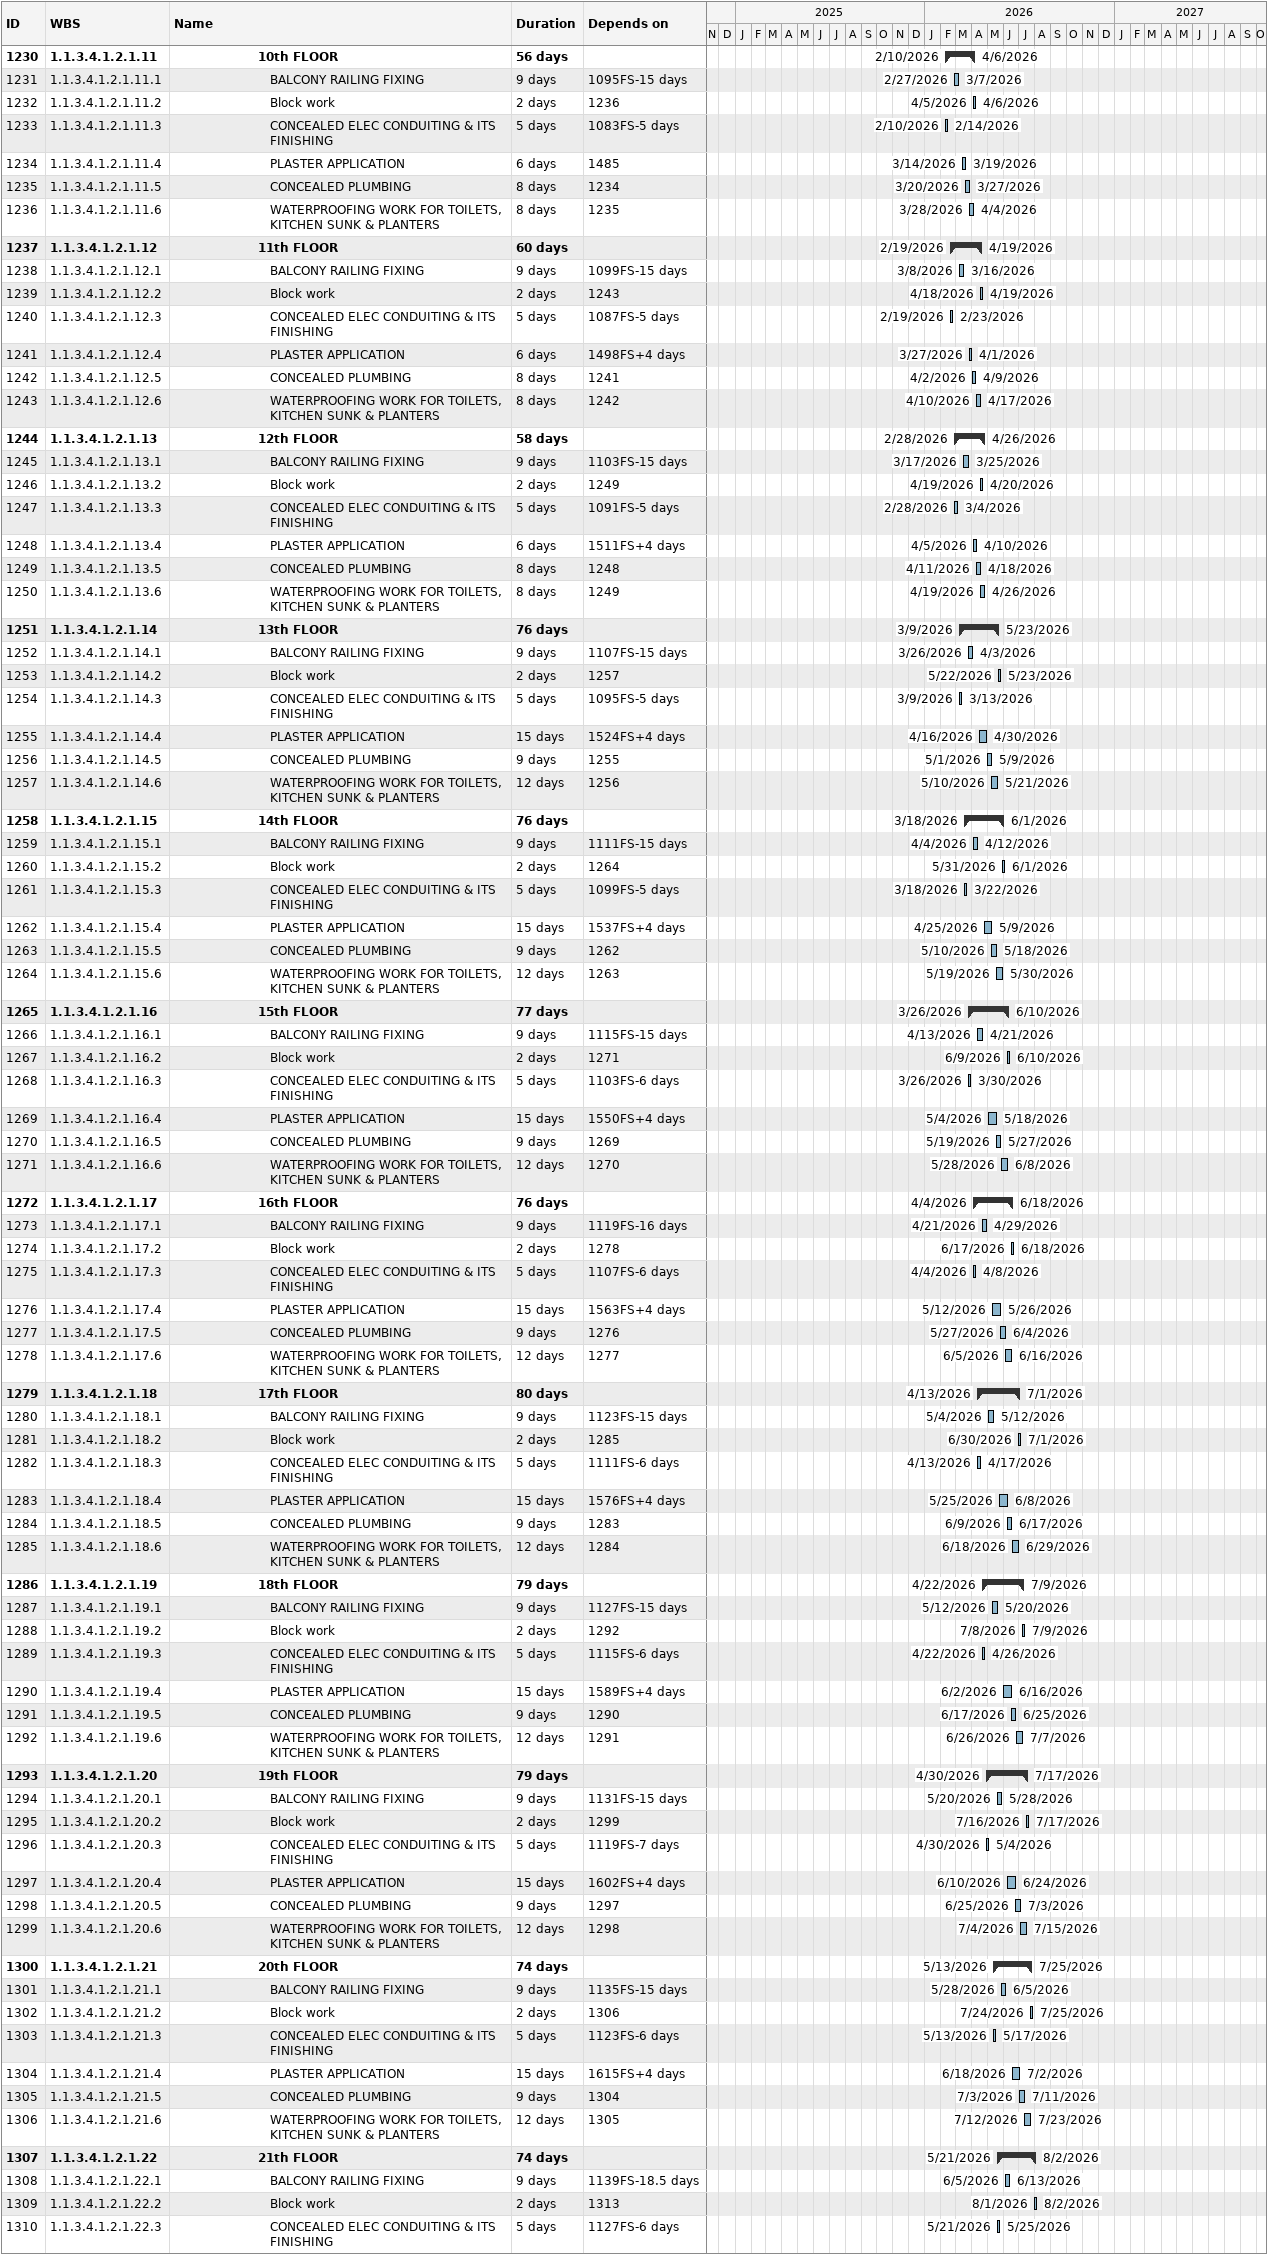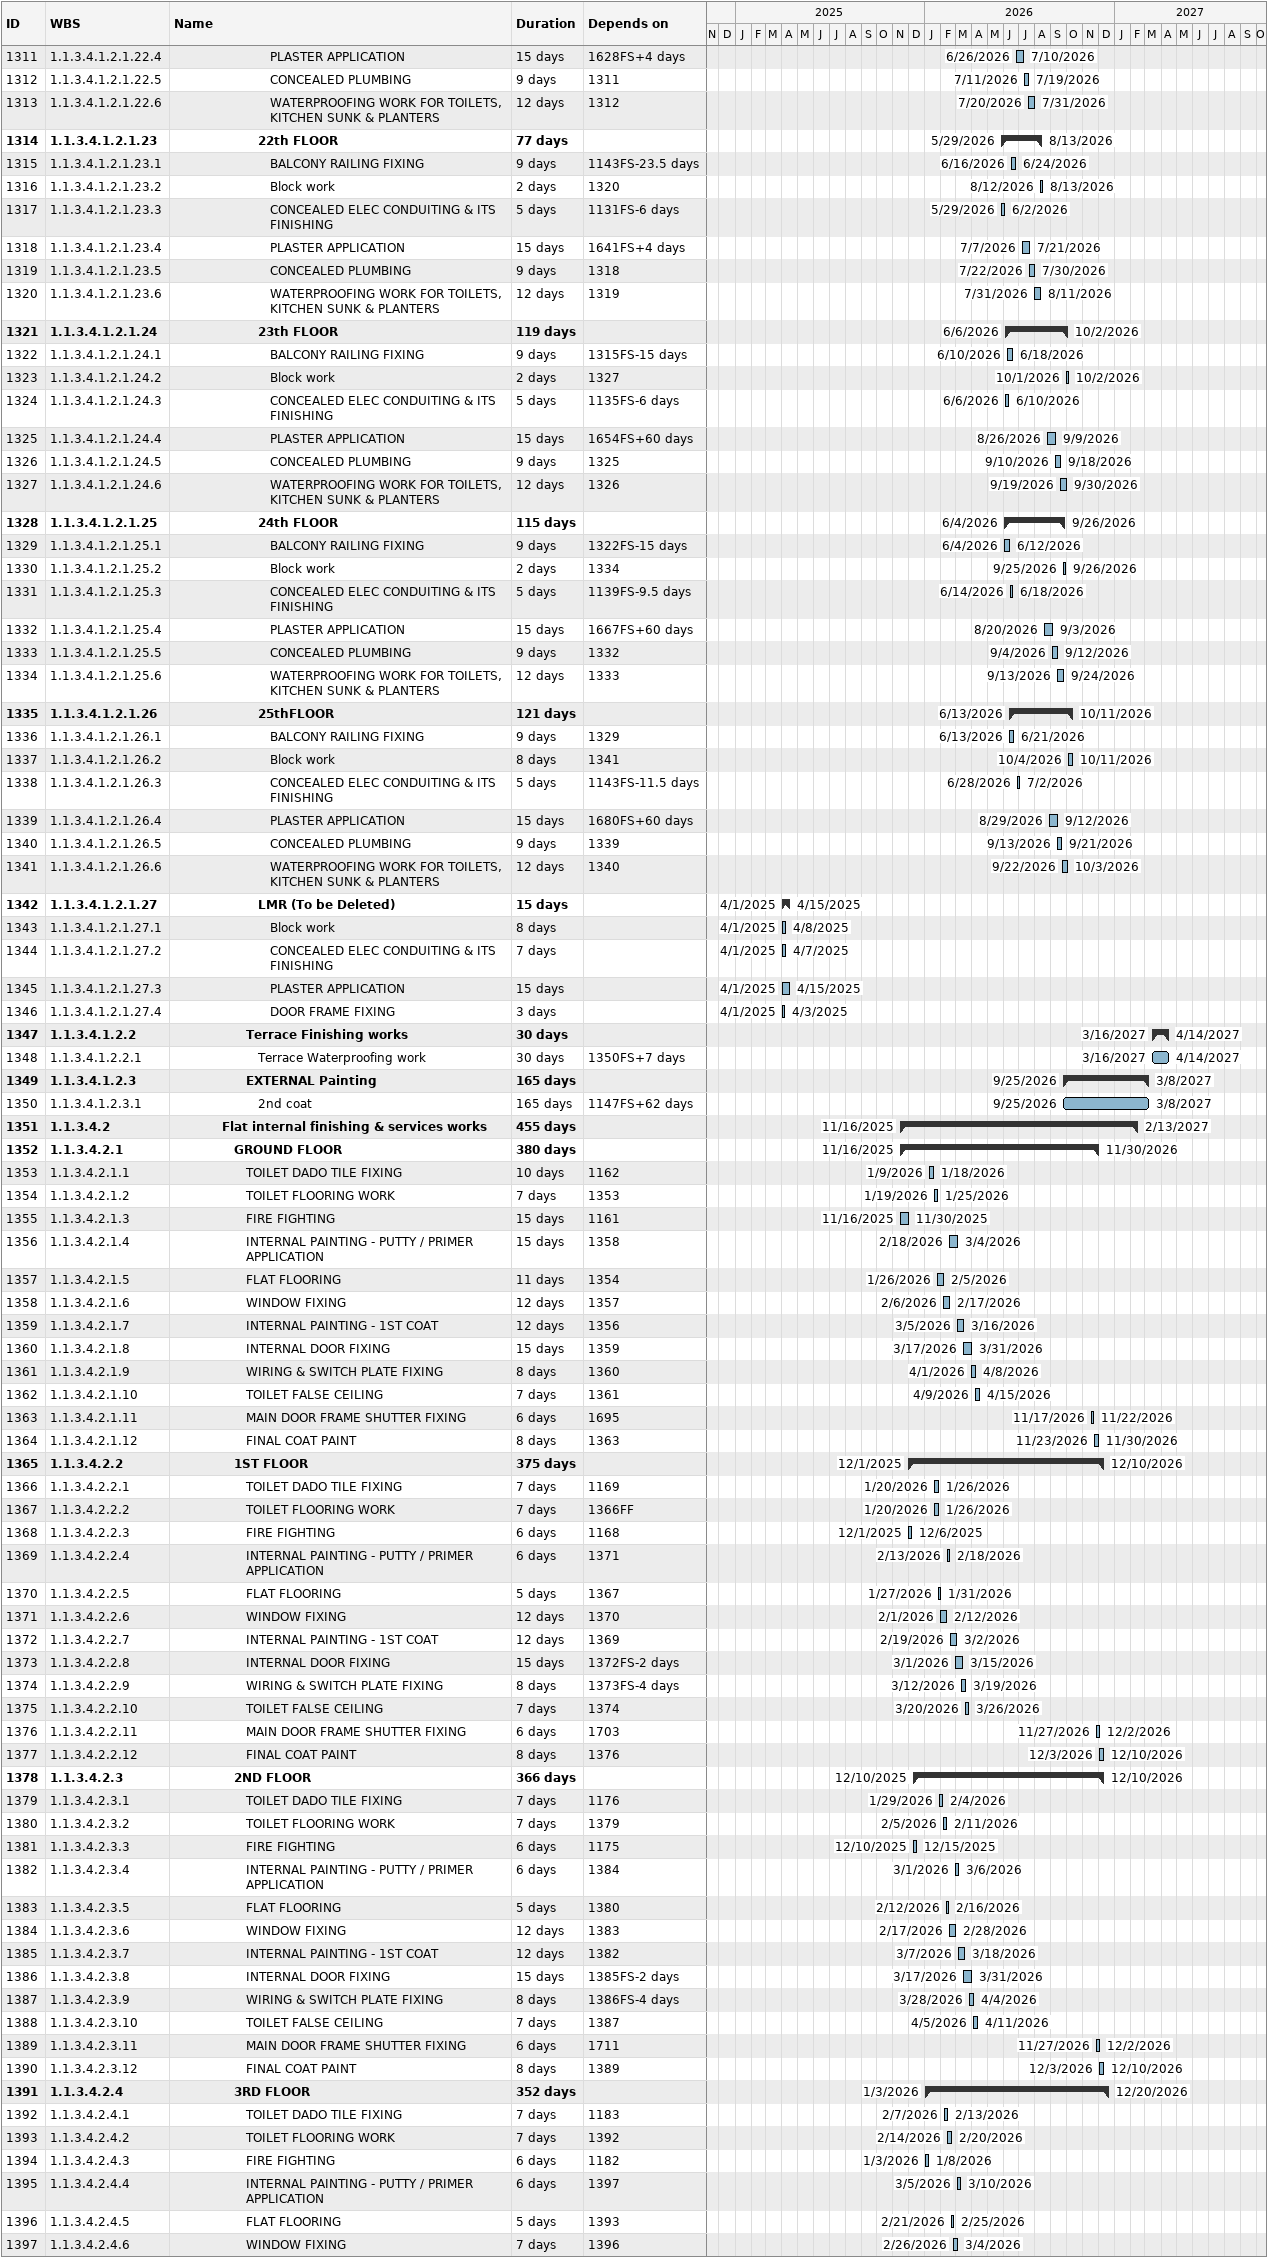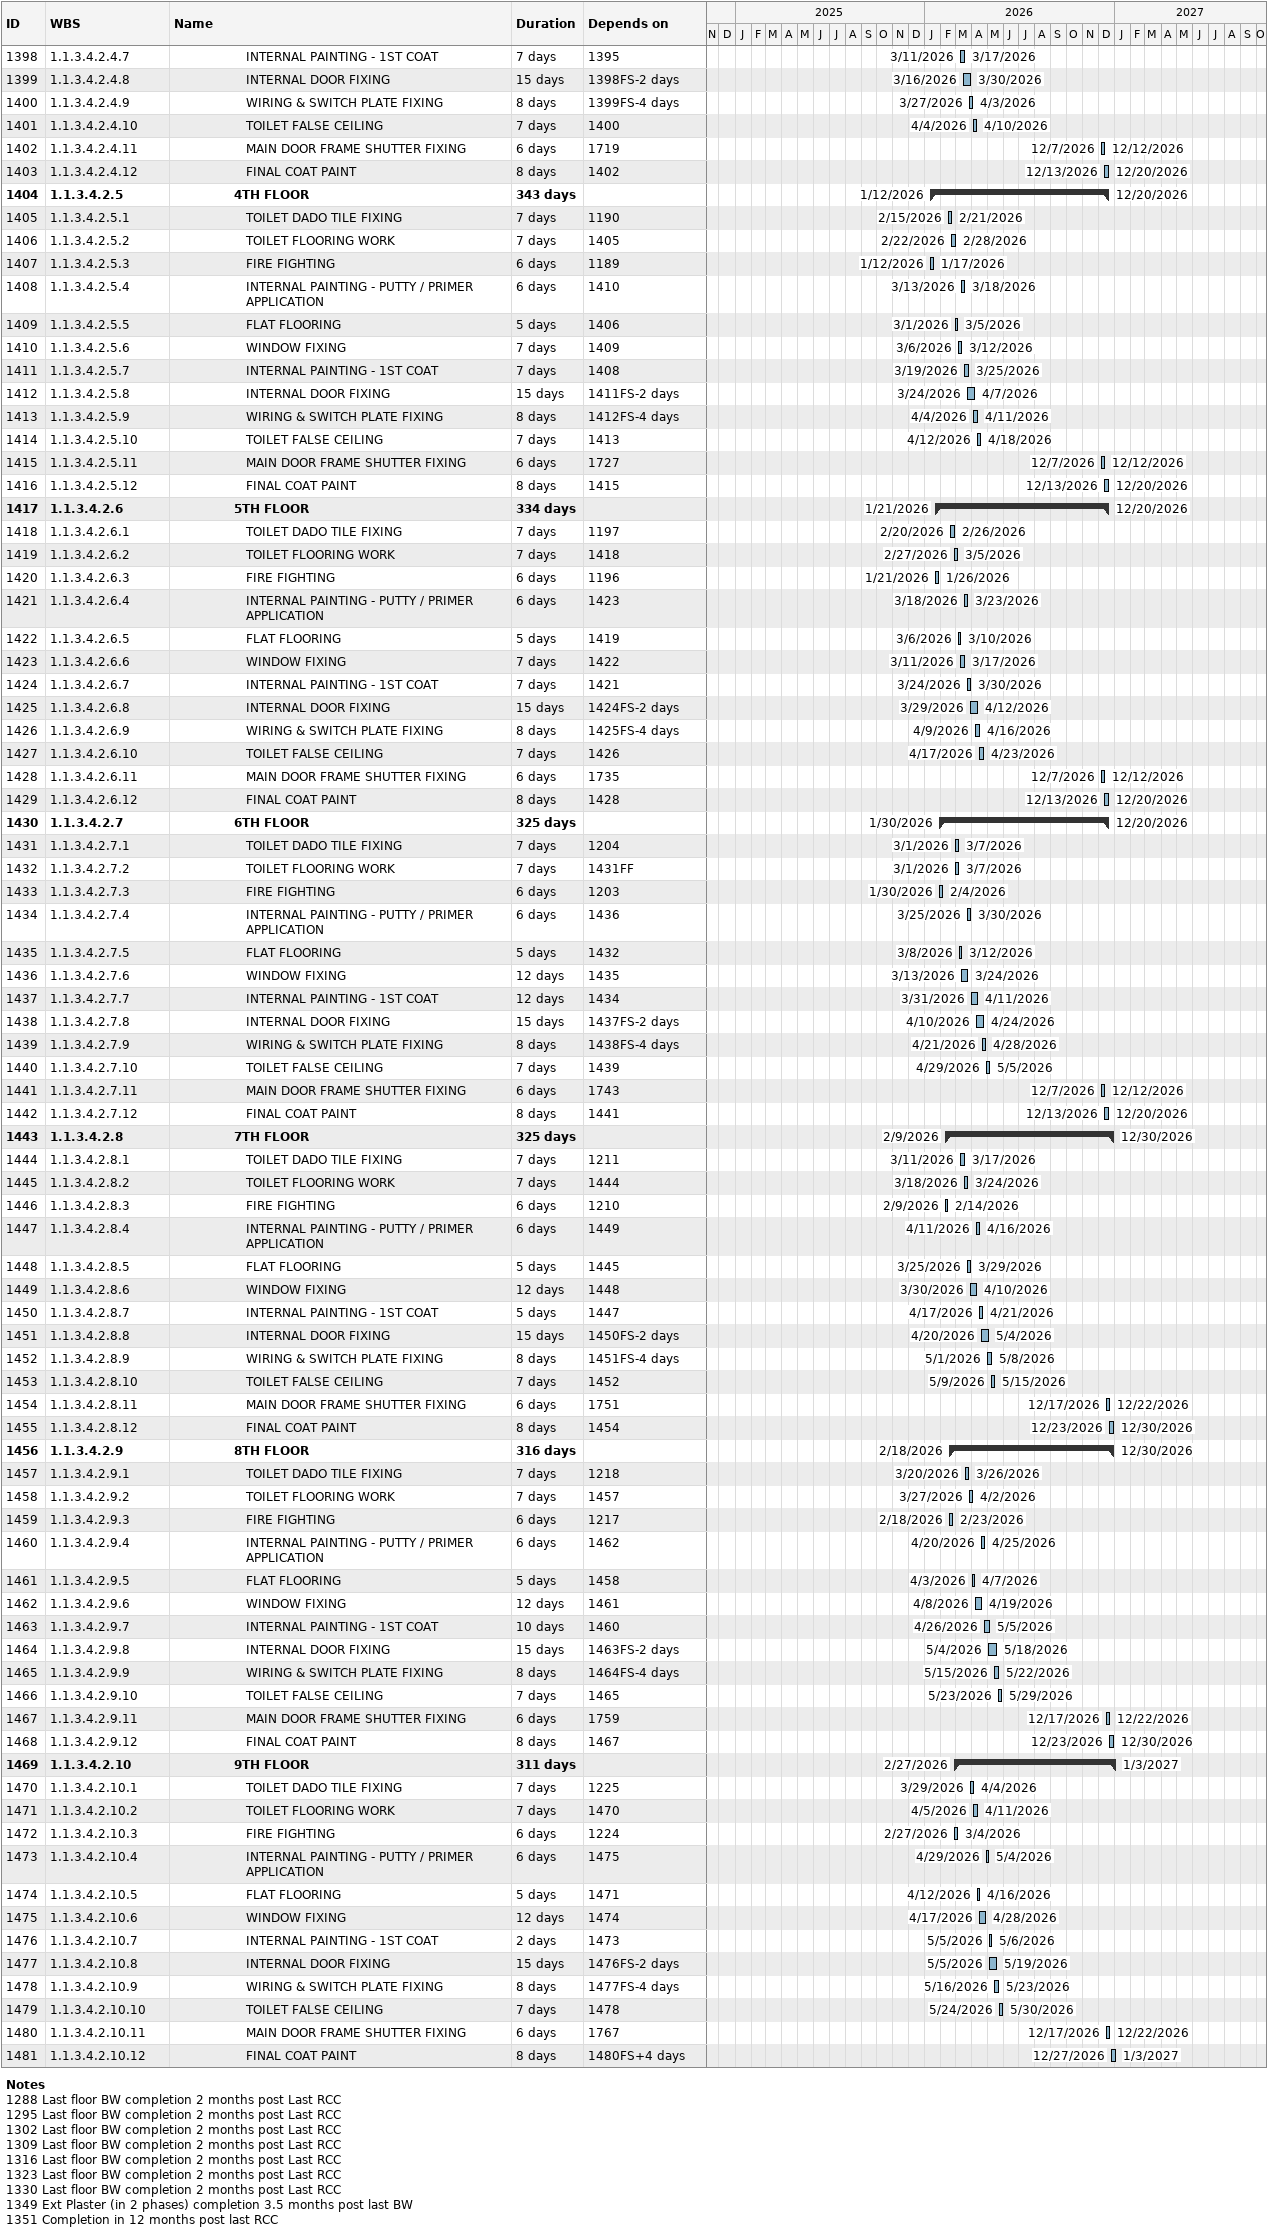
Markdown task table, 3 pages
| ID | WBS | Task | Duration | Start | Finish | Predecessors |
|---|---|---|---|---|---|---|
| 1230 | 1.1.3.4.1.2.1.11 | **10th FLOOR** | 56d | 2026-02-10 | 2026-04-06 |  |
| 1231 | 1.1.3.4.1.2.1.11.1 | BALCONY RAILING FIXING | 9d | 2026-02-27 | 2026-03-07 | 1095FS-15d |
| 1232 | 1.1.3.4.1.2.1.11.2 | Block work | 2d | 2026-04-05 | 2026-04-06 | 1236 |
| 1233 | 1.1.3.4.1.2.1.11.3 | CONCEALED ELEC CONDUITING & ITS FINISHING | 5d | 2026-02-10 | 2026-02-14 | 1083FS-5d |
| 1234 | 1.1.3.4.1.2.1.11.4 | PLASTER APPLICATION | 6d | 2026-03-14 | 2026-03-19 | 1485 |
| 1235 | 1.1.3.4.1.2.1.11.5 | CONCEALED PLUMBING | 8d | 2026-03-20 | 2026-03-27 | 1234 |
| 1236 | 1.1.3.4.1.2.1.11.6 | WATERPROOFING WORK FOR TOILETS, KITCHEN SUNK & PLANTERS | 8d | 2026-03-28 | 2026-04-04 | 1235 |
| 1237 | 1.1.3.4.1.2.1.12 | **11th FLOOR** | 60d | 2026-02-19 | 2026-04-19 |  |
| 1238 | 1.1.3.4.1.2.1.12.1 | BALCONY RAILING FIXING | 9d | 2026-03-08 | 2026-03-16 | 1099FS-15d |
| 1239 | 1.1.3.4.1.2.1.12.2 | Block work | 2d | 2026-04-18 | 2026-04-19 | 1243 |
| 1240 | 1.1.3.4.1.2.1.12.3 | CONCEALED ELEC CONDUITING & ITS FINISHING | 5d | 2026-02-19 | 2026-02-23 | 1087FS-5d |
| 1241 | 1.1.3.4.1.2.1.12.4 | PLASTER APPLICATION | 6d | 2026-03-27 | 2026-04-01 | 1498FS+4d |
| 1242 | 1.1.3.4.1.2.1.12.5 | CONCEALED PLUMBING | 8d | 2026-04-02 | 2026-04-09 | 1241 |
| 1243 | 1.1.3.4.1.2.1.12.6 | WATERPROOFING WORK FOR TOILETS, KITCHEN SUNK & PLANTERS | 8d | 2026-04-10 | 2026-04-17 | 1242 |
| 1244 | 1.1.3.4.1.2.1.13 | **12th FLOOR** | 58d | 2026-02-28 | 2026-04-26 |  |
| 1245 | 1.1.3.4.1.2.1.13.1 | BALCONY RAILING FIXING | 9d | 2026-03-17 | 2026-03-25 | 1103FS-15d |
| 1246 | 1.1.3.4.1.2.1.13.2 | Block work | 2d | 2026-04-19 | 2026-04-20 | 1249 |
| 1247 | 1.1.3.4.1.2.1.13.3 | CONCEALED ELEC CONDUITING & ITS FINISHING | 5d | 2026-02-28 | 2026-03-04 | 1091FS-5d |
| 1248 | 1.1.3.4.1.2.1.13.4 | PLASTER APPLICATION | 6d | 2026-04-05 | 2026-04-10 | 1511FS+4d |
| 1249 | 1.1.3.4.1.2.1.13.5 | CONCEALED PLUMBING | 8d | 2026-04-11 | 2026-04-18 | 1248 |
| 1250 | 1.1.3.4.1.2.1.13.6 | WATERPROOFING WORK FOR TOILETS, KITCHEN SUNK & PLANTERS | 8d | 2026-04-19 | 2026-04-26 | 1249 |
| 1251 | 1.1.3.4.1.2.1.14 | **13th FLOOR** | 76d | 2026-03-09 | 2026-05-23 |  |
| 1252 | 1.1.3.4.1.2.1.14.1 | BALCONY RAILING FIXING | 9d | 2026-03-26 | 2026-04-03 | 1107FS-15d |
| 1253 | 1.1.3.4.1.2.1.14.2 | Block work | 2d | 2026-05-22 | 2026-05-23 | 1257 |
| 1254 | 1.1.3.4.1.2.1.14.3 | CONCEALED ELEC CONDUITING & ITS FINISHING | 5d | 2026-03-09 | 2026-03-13 | 1095FS-5d |
| 1255 | 1.1.3.4.1.2.1.14.4 | PLASTER APPLICATION | 15d | 2026-04-16 | 2026-04-30 | 1524FS+4d |
| 1256 | 1.1.3.4.1.2.1.14.5 | CONCEALED PLUMBING | 9d | 2026-05-01 | 2026-05-09 | 1255 |
| 1257 | 1.1.3.4.1.2.1.14.6 | WATERPROOFING WORK FOR TOILETS, KITCHEN SUNK & PLANTERS | 12d | 2026-05-10 | 2026-05-21 | 1256 |
| 1258 | 1.1.3.4.1.2.1.15 | **14th FLOOR** | 76d | 2026-03-18 | 2026-06-01 |  |
| 1259 | 1.1.3.4.1.2.1.15.1 | BALCONY RAILING FIXING | 9d | 2026-04-04 | 2026-04-12 | 1111FS-15d |
| 1260 | 1.1.3.4.1.2.1.15.2 | Block work | 2d | 2026-05-31 | 2026-06-01 | 1264 |
| 1261 | 1.1.3.4.1.2.1.15.3 | CONCEALED ELEC CONDUITING & ITS FINISHING | 5d | 2026-03-18 | 2026-03-22 | 1099FS-5d |
| 1262 | 1.1.3.4.1.2.1.15.4 | PLASTER APPLICATION | 15d | 2026-04-25 | 2026-05-09 | 1537FS+4d |
| 1263 | 1.1.3.4.1.2.1.15.5 | CONCEALED PLUMBING | 9d | 2026-05-10 | 2026-05-18 | 1262 |
| 1264 | 1.1.3.4.1.2.1.15.6 | WATERPROOFING WORK FOR TOILETS, KITCHEN SUNK & PLANTERS | 12d | 2026-05-19 | 2026-05-30 | 1263 |
| 1265 | 1.1.3.4.1.2.1.16 | **15th FLOOR** | 77d | 2026-03-26 | 2026-06-10 |  |
| 1266 | 1.1.3.4.1.2.1.16.1 | BALCONY RAILING FIXING | 9d | 2026-04-13 | 2026-04-21 | 1115FS-15d |
| 1267 | 1.1.3.4.1.2.1.16.2 | Block work | 2d | 2026-06-09 | 2026-06-10 | 1271 |
| 1268 | 1.1.3.4.1.2.1.16.3 | CONCEALED ELEC CONDUITING & ITS FINISHING | 5d | 2026-03-26 | 2026-03-30 | 1103FS-6d |
| 1269 | 1.1.3.4.1.2.1.16.4 | PLASTER APPLICATION | 15d | 2026-05-04 | 2026-05-18 | 1550FS+4d |
| 1270 | 1.1.3.4.1.2.1.16.5 | CONCEALED PLUMBING | 9d | 2026-05-19 | 2026-05-27 | 1269 |
| 1271 | 1.1.3.4.1.2.1.16.6 | WATERPROOFING WORK FOR TOILETS, KITCHEN SUNK & PLANTERS | 12d | 2026-05-28 | 2026-06-08 | 1270 |
| 1272 | 1.1.3.4.1.2.1.17 | **16th FLOOR** | 76d | 2026-04-04 | 2026-06-18 |  |
| 1273 | 1.1.3.4.1.2.1.17.1 | BALCONY RAILING FIXING | 9d | 2026-04-21 | 2026-04-29 | 1119FS-16d |
| 1274 | 1.1.3.4.1.2.1.17.2 | Block work | 2d | 2026-06-17 | 2026-06-18 | 1278 |
| 1275 | 1.1.3.4.1.2.1.17.3 | CONCEALED ELEC CONDUITING & ITS FINISHING | 5d | 2026-04-04 | 2026-04-08 | 1107FS-6d |
| 1276 | 1.1.3.4.1.2.1.17.4 | PLASTER APPLICATION | 15d | 2026-05-12 | 2026-05-26 | 1563FS+4d |
| 1277 | 1.1.3.4.1.2.1.17.5 | CONCEALED PLUMBING | 9d | 2026-05-27 | 2026-06-04 | 1276 |
| 1278 | 1.1.3.4.1.2.1.17.6 | WATERPROOFING WORK FOR TOILETS, KITCHEN SUNK & PLANTERS | 12d | 2026-06-05 | 2026-06-16 | 1277 |
| 1279 | 1.1.3.4.1.2.1.18 | **17th FLOOR** | 80d | 2026-04-13 | 2026-07-01 |  |
| 1280 | 1.1.3.4.1.2.1.18.1 | BALCONY RAILING FIXING | 9d | 2026-05-04 | 2026-05-12 | 1123FS-15d |
| 1281 | 1.1.3.4.1.2.1.18.2 | Block work | 2d | 2026-06-30 | 2026-07-01 | 1285 |
| 1282 | 1.1.3.4.1.2.1.18.3 | CONCEALED ELEC CONDUITING & ITS FINISHING | 5d | 2026-04-13 | 2026-04-17 | 1111FS-6d |
| 1283 | 1.1.3.4.1.2.1.18.4 | PLASTER APPLICATION | 15d | 2026-05-25 | 2026-06-08 | 1576FS+4d |
| 1284 | 1.1.3.4.1.2.1.18.5 | CONCEALED PLUMBING | 9d | 2026-06-09 | 2026-06-17 | 1283 |
| 1285 | 1.1.3.4.1.2.1.18.6 | WATERPROOFING WORK FOR TOILETS, KITCHEN SUNK & PLANTERS | 12d | 2026-06-18 | 2026-06-29 | 1284 |
| 1286 | 1.1.3.4.1.2.1.19 | **18th FLOOR** | 79d | 2026-04-22 | 2026-07-09 |  |
| 1287 | 1.1.3.4.1.2.1.19.1 | BALCONY RAILING FIXING | 9d | 2026-05-12 | 2026-05-20 | 1127FS-15d |
| 1288 | 1.1.3.4.1.2.1.19.2 | Block work | 2d | 2026-07-08 | 2026-07-09 | 1292 |
| 1289 | 1.1.3.4.1.2.1.19.3 | CONCEALED ELEC CONDUITING & ITS FINISHING | 5d | 2026-04-22 | 2026-04-26 | 1115FS-6d |
| 1290 | 1.1.3.4.1.2.1.19.4 | PLASTER APPLICATION | 15d | 2026-06-02 | 2026-06-16 | 1589FS+4d |
| 1291 | 1.1.3.4.1.2.1.19.5 | CONCEALED PLUMBING | 9d | 2026-06-17 | 2026-06-25 | 1290 |
| 1292 | 1.1.3.4.1.2.1.19.6 | WATERPROOFING WORK FOR TOILETS, KITCHEN SUNK & PLANTERS | 12d | 2026-06-26 | 2026-07-07 | 1291 |
| 1293 | 1.1.3.4.1.2.1.20 | **19th FLOOR** | 79d | 2026-04-30 | 2026-07-17 |  |
| 1294 | 1.1.3.4.1.2.1.20.1 | BALCONY RAILING FIXING | 9d | 2026-05-20 | 2026-05-28 | 1131FS-15d |
| 1295 | 1.1.3.4.1.2.1.20.2 | Block work | 2d | 2026-07-16 | 2026-07-17 | 1299 |
| 1296 | 1.1.3.4.1.2.1.20.3 | CONCEALED ELEC CONDUITING & ITS FINISHING | 5d | 2026-04-30 | 2026-05-04 | 1119FS-7d |
| 1297 | 1.1.3.4.1.2.1.20.4 | PLASTER APPLICATION | 15d | 2026-06-10 | 2026-06-24 | 1602FS+4d |
| 1298 | 1.1.3.4.1.2.1.20.5 | CONCEALED PLUMBING | 9d | 2026-06-25 | 2026-07-03 | 1297 |
| 1299 | 1.1.3.4.1.2.1.20.6 | WATERPROOFING WORK FOR TOILETS, KITCHEN SUNK & PLANTERS | 12d | 2026-07-04 | 2026-07-15 | 1298 |
| 1300 | 1.1.3.4.1.2.1.21 | **20th FLOOR** | 74d | 2026-05-13 | 2026-07-25 |  |
| 1301 | 1.1.3.4.1.2.1.21.1 | BALCONY RAILING FIXING | 9d | 2026-05-28 | 2026-06-05 | 1135FS-15d |
| 1302 | 1.1.3.4.1.2.1.21.2 | Block work | 2d | 2026-07-24 | 2026-07-25 | 1306 |
| 1303 | 1.1.3.4.1.2.1.21.3 | CONCEALED ELEC CONDUITING & ITS FINISHING | 5d | 2026-05-13 | 2026-05-17 | 1123FS-6d |
| 1304 | 1.1.3.4.1.2.1.21.4 | PLASTER APPLICATION | 15d | 2026-06-18 | 2026-07-02 | 1615FS+4d |
| 1305 | 1.1.3.4.1.2.1.21.5 | CONCEALED PLUMBING | 9d | 2026-07-03 | 2026-07-11 | 1304 |
| 1306 | 1.1.3.4.1.2.1.21.6 | WATERPROOFING WORK FOR TOILETS, KITCHEN SUNK & PLANTERS | 12d | 2026-07-12 | 2026-07-23 | 1305 |
| 1307 | 1.1.3.4.1.2.1.22 | **21th FLOOR** | 74d | 2026-05-21 | 2026-08-02 |  |
| 1308 | 1.1.3.4.1.2.1.22.1 | BALCONY RAILING FIXING | 9d | 2026-06-05 | 2026-06-13 | 1139FS-18.5d |
| 1309 | 1.1.3.4.1.2.1.22.2 | Block work | 2d | 2026-08-01 | 2026-08-02 | 1313 |
| 1310 | 1.1.3.4.1.2.1.22.3 | CONCEALED ELEC CONDUITING & ITS FINISHING | 5d | 2026-05-21 | 2026-05-25 | 1127FS-6d |
| 1311 | 1.1.3.4.1.2.1.22.4 | PLASTER APPLICATION | 15d | 2026-06-26 | 2026-07-10 | 1628FS+4d |
| 1312 | 1.1.3.4.1.2.1.22.5 | CONCEALED PLUMBING | 9d | 2026-07-11 | 2026-07-19 | 1311 |
| 1313 | 1.1.3.4.1.2.1.22.6 | WATERPROOFING WORK FOR TOILETS, KITCHEN SUNK & PLANTERS | 12d | 2026-07-20 | 2026-07-31 | 1312 |
| 1314 | 1.1.3.4.1.2.1.23 | **22th FLOOR** | 77d | 2026-05-29 | 2026-08-13 |  |
| 1315 | 1.1.3.4.1.2.1.23.1 | BALCONY RAILING FIXING | 9d | 2026-06-16 | 2026-06-24 | 1143FS-23.5d |
| 1316 | 1.1.3.4.1.2.1.23.2 | Block work | 2d | 2026-08-12 | 2026-08-13 | 1320 |
| 1317 | 1.1.3.4.1.2.1.23.3 | CONCEALED ELEC CONDUITING & ITS FINISHING | 5d | 2026-05-29 | 2026-06-02 | 1131FS-6d |
| 1318 | 1.1.3.4.1.2.1.23.4 | PLASTER APPLICATION | 15d | 2026-07-07 | 2026-07-21 | 1641FS+4d |
| 1319 | 1.1.3.4.1.2.1.23.5 | CONCEALED PLUMBING | 9d | 2026-07-22 | 2026-07-30 | 1318 |
| 1320 | 1.1.3.4.1.2.1.23.6 | WATERPROOFING WORK FOR TOILETS, KITCHEN SUNK & PLANTERS | 12d | 2026-07-31 | 2026-08-11 | 1319 |
| 1321 | 1.1.3.4.1.2.1.24 | **23th FLOOR** | 119d | 2026-06-06 | 2026-10-02 |  |
| 1322 | 1.1.3.4.1.2.1.24.1 | BALCONY RAILING FIXING | 9d | 2026-06-10 | 2026-06-18 | 1315FS-15d |
| 1323 | 1.1.3.4.1.2.1.24.2 | Block work | 2d | 2026-10-01 | 2026-10-02 | 1327 |
| 1324 | 1.1.3.4.1.2.1.24.3 | CONCEALED ELEC CONDUITING & ITS FINISHING | 5d | 2026-06-06 | 2026-06-10 | 1135FS-6d |
| 1325 | 1.1.3.4.1.2.1.24.4 | PLASTER APPLICATION | 15d | 2026-08-26 | 2026-09-09 | 1654FS+60d |
| 1326 | 1.1.3.4.1.2.1.24.5 | CONCEALED PLUMBING | 9d | 2026-09-10 | 2026-09-18 | 1325 |
| 1327 | 1.1.3.4.1.2.1.24.6 | WATERPROOFING WORK FOR TOILETS, KITCHEN SUNK & PLANTERS | 12d | 2026-09-19 | 2026-09-30 | 1326 |
| 1328 | 1.1.3.4.1.2.1.25 | **24th FLOOR** | 115d | 2026-06-04 | 2026-09-26 |  |
| 1329 | 1.1.3.4.1.2.1.25.1 | BALCONY RAILING FIXING | 9d | 2026-06-04 | 2026-06-12 | 1322FS-15d |
| 1330 | 1.1.3.4.1.2.1.25.2 | Block work | 2d | 2026-09-25 | 2026-09-26 | 1334 |
| 1331 | 1.1.3.4.1.2.1.25.3 | CONCEALED ELEC CONDUITING & ITS FINISHING | 5d | 2026-06-14 | 2026-06-18 | 1139FS-9.5d |
| 1332 | 1.1.3.4.1.2.1.25.4 | PLASTER APPLICATION | 15d | 2026-08-20 | 2026-09-03 | 1667FS+60d |
| 1333 | 1.1.3.4.1.2.1.25.5 | CONCEALED PLUMBING | 9d | 2026-09-04 | 2026-09-12 | 1332 |
| 1334 | 1.1.3.4.1.2.1.25.6 | WATERPROOFING WORK FOR TOILETS, KITCHEN SUNK & PLANTERS | 12d | 2026-09-13 | 2026-09-24 | 1333 |
| 1335 | 1.1.3.4.1.2.1.26 | **25thFLOOR** | 121d | 2026-06-13 | 2026-10-11 |  |
| 1336 | 1.1.3.4.1.2.1.26.1 | BALCONY RAILING FIXING | 9d | 2026-06-13 | 2026-06-21 | 1329 |
| 1337 | 1.1.3.4.1.2.1.26.2 | Block work | 8d | 2026-10-04 | 2026-10-11 | 1341 |
| 1338 | 1.1.3.4.1.2.1.26.3 | CONCEALED ELEC CONDUITING & ITS FINISHING | 5d | 2026-06-28 | 2026-07-02 | 1143FS-11.5d |
| 1339 | 1.1.3.4.1.2.1.26.4 | PLASTER APPLICATION | 15d | 2026-08-29 | 2026-09-12 | 1680FS+60d |
| 1340 | 1.1.3.4.1.2.1.26.5 | CONCEALED PLUMBING | 9d | 2026-09-13 | 2026-09-21 | 1339 |
| 1341 | 1.1.3.4.1.2.1.26.6 | WATERPROOFING WORK FOR TOILETS, KITCHEN SUNK & PLANTERS | 12d | 2026-09-22 | 2026-10-03 | 1340 |
| 1342 | 1.1.3.4.1.2.1.27 | **LMR (To be Deleted)** | 15d | 2025-04-01 | 2025-04-15 |  |
| 1343 | 1.1.3.4.1.2.1.27.1 | Block work | 8d | 2025-04-01 | 2025-04-08 |  |
| 1344 | 1.1.3.4.1.2.1.27.2 | CONCEALED ELEC CONDUITING & ITS FINISHING | 7d | 2025-04-01 | 2025-04-07 |  |
| 1345 | 1.1.3.4.1.2.1.27.3 | PLASTER APPLICATION | 15d | 2025-04-01 | 2025-04-15 |  |
| 1346 | 1.1.3.4.1.2.1.27.4 | DOOR FRAME FIXING | 3d | 2025-04-01 | 2025-04-03 |  |
| 1347 | 1.1.3.4.1.2.2 | **Terrace Finishing works** | 30d | 2027-03-16 | 2027-04-14 |  |
| 1348 | 1.1.3.4.1.2.2.1 | Terrace Waterproofing work | 30d | 2027-03-16 | 2027-04-14 | 1350FS+7d |
| 1349 | 1.1.3.4.1.2.3 | **EXTERNAL Painting** | 165d | 2026-09-25 | 2027-03-08 |  |
| 1350 | 1.1.3.4.1.2.3.1 | 2nd coat | 165d | 2026-09-25 | 2027-03-08 | 1147FS+62d |
| 1351 | 1.1.3.4.2 | **Flat internal finishing & services works** | 455d | 2025-11-16 | 2027-02-13 |  |
| 1352 | 1.1.3.4.2.1 | **GROUND FLOOR** | 380d | 2025-11-16 | 2026-11-30 |  |
| 1353 | 1.1.3.4.2.1.1 | TOILET DADO TILE FIXING | 10d | 2026-01-09 | 2026-01-18 | 1162 |
| 1354 | 1.1.3.4.2.1.2 | TOILET FLOORING WORK | 7d | 2026-01-19 | 2026-01-25 | 1353 |
| 1355 | 1.1.3.4.2.1.3 | FIRE FIGHTING | 15d | 2025-11-16 | 2025-11-30 | 1161 |
| 1356 | 1.1.3.4.2.1.4 | INTERNAL PAINTING - PUTTY / PRIMER APPLICATION | 15d | 2026-02-18 | 2026-03-04 | 1358 |
| 1357 | 1.1.3.4.2.1.5 | FLAT FLOORING | 11d | 2026-01-26 | 2026-02-05 | 1354 |
| 1358 | 1.1.3.4.2.1.6 | WINDOW FIXING | 12d | 2026-02-06 | 2026-02-17 | 1357 |
| 1359 | 1.1.3.4.2.1.7 | INTERNAL PAINTING - 1ST COAT | 12d | 2026-03-05 | 2026-03-16 | 1356 |
| 1360 | 1.1.3.4.2.1.8 | INTERNAL DOOR FIXING | 15d | 2026-03-17 | 2026-03-31 | 1359 |
| 1361 | 1.1.3.4.2.1.9 | WIRING & SWITCH PLATE FIXING | 8d | 2026-04-01 | 2026-04-08 | 1360 |
| 1362 | 1.1.3.4.2.1.10 | TOILET FALSE CEILING | 7d | 2026-04-09 | 2026-04-15 | 1361 |
| 1363 | 1.1.3.4.2.1.11 | MAIN DOOR FRAME SHUTTER FIXING | 6d | 2026-11-17 | 2026-11-22 | 1695 |
| 1364 | 1.1.3.4.2.1.12 | FINAL COAT PAINT | 8d | 2026-11-23 | 2026-11-30 | 1363 |
| 1365 | 1.1.3.4.2.2 | **1ST FLOOR** | 375d | 2025-12-01 | 2026-12-10 |  |
| 1366 | 1.1.3.4.2.2.1 | TOILET DADO TILE FIXING | 7d | 2026-01-20 | 2026-01-26 | 1169 |
| 1367 | 1.1.3.4.2.2.2 | TOILET FLOORING WORK | 7d | 2026-01-20 | 2026-01-26 | 1366FF |
| 1368 | 1.1.3.4.2.2.3 | FIRE FIGHTING | 6d | 2025-12-01 | 2025-12-06 | 1168 |
| 1369 | 1.1.3.4.2.2.4 | INTERNAL PAINTING - PUTTY / PRIMER APPLICATION | 6d | 2026-02-13 | 2026-02-18 | 1371 |
| 1370 | 1.1.3.4.2.2.5 | FLAT FLOORING | 5d | 2026-01-27 | 2026-01-31 | 1367 |
| 1371 | 1.1.3.4.2.2.6 | WINDOW FIXING | 12d | 2026-02-01 | 2026-02-12 | 1370 |
| 1372 | 1.1.3.4.2.2.7 | INTERNAL PAINTING - 1ST COAT | 12d | 2026-02-19 | 2026-03-02 | 1369 |
| 1373 | 1.1.3.4.2.2.8 | INTERNAL DOOR FIXING | 15d | 2026-03-01 | 2026-03-15 | 1372FS-2d |
| 1374 | 1.1.3.4.2.2.9 | WIRING & SWITCH PLATE FIXING | 8d | 2026-03-12 | 2026-03-19 | 1373FS-4d |
| 1375 | 1.1.3.4.2.2.10 | TOILET FALSE CEILING | 7d | 2026-03-20 | 2026-03-26 | 1374 |
| 1376 | 1.1.3.4.2.2.11 | MAIN DOOR FRAME SHUTTER FIXING | 6d | 2026-11-27 | 2026-12-02 | 1703 |
| 1377 | 1.1.3.4.2.2.12 | FINAL COAT PAINT | 8d | 2026-12-03 | 2026-12-10 | 1376 |
| 1378 | 1.1.3.4.2.3 | **2ND FLOOR** | 366d | 2025-12-10 | 2026-12-10 |  |
| 1379 | 1.1.3.4.2.3.1 | TOILET DADO TILE FIXING | 7d | 2026-01-29 | 2026-02-04 | 1176 |
| 1380 | 1.1.3.4.2.3.2 | TOILET FLOORING WORK | 7d | 2026-02-05 | 2026-02-11 | 1379 |
| 1381 | 1.1.3.4.2.3.3 | FIRE FIGHTING | 6d | 2025-12-10 | 2025-12-15 | 1175 |
| 1382 | 1.1.3.4.2.3.4 | INTERNAL PAINTING - PUTTY / PRIMER APPLICATION | 6d | 2026-03-01 | 2026-03-06 | 1384 |
| 1383 | 1.1.3.4.2.3.5 | FLAT FLOORING | 5d | 2026-02-12 | 2026-02-16 | 1380 |
| 1384 | 1.1.3.4.2.3.6 | WINDOW FIXING | 12d | 2026-02-17 | 2026-02-28 | 1383 |
| 1385 | 1.1.3.4.2.3.7 | INTERNAL PAINTING - 1ST COAT | 12d | 2026-03-07 | 2026-03-18 | 1382 |
| 1386 | 1.1.3.4.2.3.8 | INTERNAL DOOR FIXING | 15d | 2026-03-17 | 2026-03-31 | 1385FS-2d |
| 1387 | 1.1.3.4.2.3.9 | WIRING & SWITCH PLATE FIXING | 8d | 2026-03-28 | 2026-04-04 | 1386FS-4d |
| 1388 | 1.1.3.4.2.3.10 | TOILET FALSE CEILING | 7d | 2026-04-05 | 2026-04-11 | 1387 |
| 1389 | 1.1.3.4.2.3.11 | MAIN DOOR FRAME SHUTTER FIXING | 6d | 2026-11-27 | 2026-12-02 | 1711 |
| 1390 | 1.1.3.4.2.3.12 | FINAL COAT PAINT | 8d | 2026-12-03 | 2026-12-10 | 1389 |
| 1391 | 1.1.3.4.2.4 | **3RD FLOOR** | 352d | 2026-01-03 | 2026-12-20 |  |
| 1392 | 1.1.3.4.2.4.1 | TOILET DADO TILE FIXING | 7d | 2026-02-07 | 2026-02-13 | 1183 |
| 1393 | 1.1.3.4.2.4.2 | TOILET FLOORING WORK | 7d | 2026-02-14 | 2026-02-20 | 1392 |
| 1394 | 1.1.3.4.2.4.3 | FIRE FIGHTING | 6d | 2026-01-03 | 2026-01-08 | 1182 |
| 1395 | 1.1.3.4.2.4.4 | INTERNAL PAINTING - PUTTY / PRIMER APPLICATION | 6d | 2026-03-05 | 2026-03-10 | 1397 |
| 1396 | 1.1.3.4.2.4.5 | FLAT FLOORING | 5d | 2026-02-21 | 2026-02-25 | 1393 |
| 1397 | 1.1.3.4.2.4.6 | WINDOW FIXING | 7d | 2026-02-26 | 2026-03-04 | 1396 |
| 1398 | 1.1.3.4.2.4.7 | INTERNAL PAINTING - 1ST COAT | 7d | 2026-03-11 | 2026-03-17 | 1395 |
| 1399 | 1.1.3.4.2.4.8 | INTERNAL DOOR FIXING | 15d | 2026-03-16 | 2026-03-30 | 1398FS-2d |
| 1400 | 1.1.3.4.2.4.9 | WIRING & SWITCH PLATE FIXING | 8d | 2026-03-27 | 2026-04-03 | 1399FS-4d |
| 1401 | 1.1.3.4.2.4.10 | TOILET FALSE CEILING | 7d | 2026-04-04 | 2026-04-10 | 1400 |
| 1402 | 1.1.3.4.2.4.11 | MAIN DOOR FRAME SHUTTER FIXING | 6d | 2026-12-07 | 2026-12-12 | 1719 |
| 1403 | 1.1.3.4.2.4.12 | FINAL COAT PAINT | 8d | 2026-12-13 | 2026-12-20 | 1402 |
| 1404 | 1.1.3.4.2.5 | **4TH FLOOR** | 343d | 2026-01-12 | 2026-12-20 |  |
| 1405 | 1.1.3.4.2.5.1 | TOILET DADO TILE FIXING | 7d | 2026-02-15 | 2026-02-21 | 1190 |
| 1406 | 1.1.3.4.2.5.2 | TOILET FLOORING WORK | 7d | 2026-02-22 | 2026-02-28 | 1405 |
| 1407 | 1.1.3.4.2.5.3 | FIRE FIGHTING | 6d | 2026-01-12 | 2026-01-17 | 1189 |
| 1408 | 1.1.3.4.2.5.4 | INTERNAL PAINTING - PUTTY / PRIMER APPLICATION | 6d | 2026-03-13 | 2026-03-18 | 1410 |
| 1409 | 1.1.3.4.2.5.5 | FLAT FLOORING | 5d | 2026-03-01 | 2026-03-05 | 1406 |
| 1410 | 1.1.3.4.2.5.6 | WINDOW FIXING | 7d | 2026-03-06 | 2026-03-12 | 1409 |
| 1411 | 1.1.3.4.2.5.7 | INTERNAL PAINTING - 1ST COAT | 7d | 2026-03-19 | 2026-03-25 | 1408 |
| 1412 | 1.1.3.4.2.5.8 | INTERNAL DOOR FIXING | 15d | 2026-03-24 | 2026-04-07 | 1411FS-2d |
| 1413 | 1.1.3.4.2.5.9 | WIRING & SWITCH PLATE FIXING | 8d | 2026-04-04 | 2026-04-11 | 1412FS-4d |
| 1414 | 1.1.3.4.2.5.10 | TOILET FALSE CEILING | 7d | 2026-04-12 | 2026-04-18 | 1413 |
| 1415 | 1.1.3.4.2.5.11 | MAIN DOOR FRAME SHUTTER FIXING | 6d | 2026-12-07 | 2026-12-12 | 1727 |
| 1416 | 1.1.3.4.2.5.12 | FINAL COAT PAINT | 8d | 2026-12-13 | 2026-12-20 | 1415 |
| 1417 | 1.1.3.4.2.6 | **5TH FLOOR** | 334d | 2026-01-21 | 2026-12-20 |  |
| 1418 | 1.1.3.4.2.6.1 | TOILET DADO TILE FIXING | 7d | 2026-02-20 | 2026-02-26 | 1197 |
| 1419 | 1.1.3.4.2.6.2 | TOILET FLOORING WORK | 7d | 2026-02-27 | 2026-03-05 | 1418 |
| 1420 | 1.1.3.4.2.6.3 | FIRE FIGHTING | 6d | 2026-01-21 | 2026-01-26 | 1196 |
| 1421 | 1.1.3.4.2.6.4 | INTERNAL PAINTING - PUTTY / PRIMER APPLICATION | 6d | 2026-03-18 | 2026-03-23 | 1423 |
| 1422 | 1.1.3.4.2.6.5 | FLAT FLOORING | 5d | 2026-03-06 | 2026-03-10 | 1419 |
| 1423 | 1.1.3.4.2.6.6 | WINDOW FIXING | 7d | 2026-03-11 | 2026-03-17 | 1422 |
| 1424 | 1.1.3.4.2.6.7 | INTERNAL PAINTING - 1ST COAT | 7d | 2026-03-24 | 2026-03-30 | 1421 |
| 1425 | 1.1.3.4.2.6.8 | INTERNAL DOOR FIXING | 15d | 2026-03-29 | 2026-04-12 | 1424FS-2d |
| 1426 | 1.1.3.4.2.6.9 | WIRING & SWITCH PLATE FIXING | 8d | 2026-04-09 | 2026-04-16 | 1425FS-4d |
| 1427 | 1.1.3.4.2.6.10 | TOILET FALSE CEILING | 7d | 2026-04-17 | 2026-04-23 | 1426 |
| 1428 | 1.1.3.4.2.6.11 | MAIN DOOR FRAME SHUTTER FIXING | 6d | 2026-12-07 | 2026-12-12 | 1735 |
| 1429 | 1.1.3.4.2.6.12 | FINAL COAT PAINT | 8d | 2026-12-13 | 2026-12-20 | 1428 |
| 1430 | 1.1.3.4.2.7 | **6TH FLOOR** | 325d | 2026-01-30 | 2026-12-20 |  |
| 1431 | 1.1.3.4.2.7.1 | TOILET DADO TILE FIXING | 7d | 2026-03-01 | 2026-03-07 | 1204 |
| 1432 | 1.1.3.4.2.7.2 | TOILET FLOORING WORK | 7d | 2026-03-01 | 2026-03-07 | 1431FF |
| 1433 | 1.1.3.4.2.7.3 | FIRE FIGHTING | 6d | 2026-01-30 | 2026-02-04 | 1203 |
| 1434 | 1.1.3.4.2.7.4 | INTERNAL PAINTING - PUTTY / PRIMER APPLICATION | 6d | 2026-03-25 | 2026-03-30 | 1436 |
| 1435 | 1.1.3.4.2.7.5 | FLAT FLOORING | 5d | 2026-03-08 | 2026-03-12 | 1432 |
| 1436 | 1.1.3.4.2.7.6 | WINDOW FIXING | 12d | 2026-03-13 | 2026-03-24 | 1435 |
| 1437 | 1.1.3.4.2.7.7 | INTERNAL PAINTING - 1ST COAT | 12d | 2026-03-31 | 2026-04-11 | 1434 |
| 1438 | 1.1.3.4.2.7.8 | INTERNAL DOOR FIXING | 15d | 2026-04-10 | 2026-04-24 | 1437FS-2d |
| 1439 | 1.1.3.4.2.7.9 | WIRING & SWITCH PLATE FIXING | 8d | 2026-04-21 | 2026-04-28 | 1438FS-4d |
| 1440 | 1.1.3.4.2.7.10 | TOILET FALSE CEILING | 7d | 2026-04-29 | 2026-05-05 | 1439 |
| 1441 | 1.1.3.4.2.7.11 | MAIN DOOR FRAME SHUTTER FIXING | 6d | 2026-12-07 | 2026-12-12 | 1743 |
| 1442 | 1.1.3.4.2.7.12 | FINAL COAT PAINT | 8d | 2026-12-13 | 2026-12-20 | 1441 |
| 1443 | 1.1.3.4.2.8 | **7TH FLOOR** | 325d | 2026-02-09 | 2026-12-30 |  |
| 1444 | 1.1.3.4.2.8.1 | TOILET DADO TILE FIXING | 7d | 2026-03-11 | 2026-03-17 | 1211 |
| 1445 | 1.1.3.4.2.8.2 | TOILET FLOORING WORK | 7d | 2026-03-18 | 2026-03-24 | 1444 |
| 1446 | 1.1.3.4.2.8.3 | FIRE FIGHTING | 6d | 2026-02-09 | 2026-02-14 | 1210 |
| 1447 | 1.1.3.4.2.8.4 | INTERNAL PAINTING - PUTTY / PRIMER APPLICATION | 6d | 2026-04-11 | 2026-04-16 | 1449 |
| 1448 | 1.1.3.4.2.8.5 | FLAT FLOORING | 5d | 2026-03-25 | 2026-03-29 | 1445 |
| 1449 | 1.1.3.4.2.8.6 | WINDOW FIXING | 12d | 2026-03-30 | 2026-04-10 | 1448 |
| 1450 | 1.1.3.4.2.8.7 | INTERNAL PAINTING - 1ST COAT | 5d | 2026-04-17 | 2026-04-21 | 1447 |
| 1451 | 1.1.3.4.2.8.8 | INTERNAL DOOR FIXING | 15d | 2026-04-20 | 2026-05-04 | 1450FS-2d |
| 1452 | 1.1.3.4.2.8.9 | WIRING & SWITCH PLATE FIXING | 8d | 2026-05-01 | 2026-05-08 | 1451FS-4d |
| 1453 | 1.1.3.4.2.8.10 | TOILET FALSE CEILING | 7d | 2026-05-09 | 2026-05-15 | 1452 |
| 1454 | 1.1.3.4.2.8.11 | MAIN DOOR FRAME SHUTTER FIXING | 6d | 2026-12-17 | 2026-12-22 | 1751 |
| 1455 | 1.1.3.4.2.8.12 | FINAL COAT PAINT | 8d | 2026-12-23 | 2026-12-30 | 1454 |
| 1456 | 1.1.3.4.2.9 | **8TH FLOOR** | 316d | 2026-02-18 | 2026-12-30 |  |
| 1457 | 1.1.3.4.2.9.1 | TOILET DADO TILE FIXING | 7d | 2026-03-20 | 2026-03-26 | 1218 |
| 1458 | 1.1.3.4.2.9.2 | TOILET FLOORING WORK | 7d | 2026-03-27 | 2026-04-02 | 1457 |
| 1459 | 1.1.3.4.2.9.3 | FIRE FIGHTING | 6d | 2026-02-18 | 2026-02-23 | 1217 |
| 1460 | 1.1.3.4.2.9.4 | INTERNAL PAINTING - PUTTY / PRIMER APPLICATION | 6d | 2026-04-20 | 2026-04-25 | 1462 |
| 1461 | 1.1.3.4.2.9.5 | FLAT FLOORING | 5d | 2026-04-03 | 2026-04-07 | 1458 |
| 1462 | 1.1.3.4.2.9.6 | WINDOW FIXING | 12d | 2026-04-08 | 2026-04-19 | 1461 |
| 1463 | 1.1.3.4.2.9.7 | INTERNAL PAINTING - 1ST COAT | 10d | 2026-04-26 | 2026-05-05 | 1460 |
| 1464 | 1.1.3.4.2.9.8 | INTERNAL DOOR FIXING | 15d | 2026-05-04 | 2026-05-18 | 1463FS-2d |
| 1465 | 1.1.3.4.2.9.9 | WIRING & SWITCH PLATE FIXING | 8d | 2026-05-15 | 2026-05-22 | 1464FS-4d |
| 1466 | 1.1.3.4.2.9.10 | TOILET FALSE CEILING | 7d | 2026-05-23 | 2026-05-29 | 1465 |
| 1467 | 1.1.3.4.2.9.11 | MAIN DOOR FRAME SHUTTER FIXING | 6d | 2026-12-17 | 2026-12-22 | 1759 |
| 1468 | 1.1.3.4.2.9.12 | FINAL COAT PAINT | 8d | 2026-12-23 | 2026-12-30 | 1467 |
| 1469 | 1.1.3.4.2.10 | **9TH FLOOR** | 311d | 2026-02-27 | 2027-01-03 |  |
| 1470 | 1.1.3.4.2.10.1 | TOILET DADO TILE FIXING | 7d | 2026-03-29 | 2026-04-04 | 1225 |
| 1471 | 1.1.3.4.2.10.2 | TOILET FLOORING WORK | 7d | 2026-04-05 | 2026-04-11 | 1470 |
| 1472 | 1.1.3.4.2.10.3 | FIRE FIGHTING | 6d | 2026-02-27 | 2026-03-04 | 1224 |
| 1473 | 1.1.3.4.2.10.4 | INTERNAL PAINTING - PUTTY / PRIMER APPLICATION | 6d | 2026-04-29 | 2026-05-04 | 1475 |
| 1474 | 1.1.3.4.2.10.5 | FLAT FLOORING | 5d | 2026-04-12 | 2026-04-16 | 1471 |
| 1475 | 1.1.3.4.2.10.6 | WINDOW FIXING | 12d | 2026-04-17 | 2026-04-28 | 1474 |
| 1476 | 1.1.3.4.2.10.7 | INTERNAL PAINTING - 1ST COAT | 2d | 2026-05-05 | 2026-05-06 | 1473 |
| 1477 | 1.1.3.4.2.10.8 | INTERNAL DOOR FIXING | 15d | 2026-05-05 | 2026-05-19 | 1476FS-2d |
| 1478 | 1.1.3.4.2.10.9 | WIRING & SWITCH PLATE FIXING | 8d | 2026-05-16 | 2026-05-23 | 1477FS-4d |
| 1479 | 1.1.3.4.2.10.10 | TOILET FALSE CEILING | 7d | 2026-05-24 | 2026-05-30 | 1478 |
| 1480 | 1.1.3.4.2.10.11 | MAIN DOOR FRAME SHUTTER FIXING | 6d | 2026-12-17 | 2026-12-22 | 1767 |
| 1481 | 1.1.3.4.2.10.12 | FINAL COAT PAINT | 8d | 2026-12-27 | 2027-01-03 | 1480FS+4d |

Notes
- 1288: Last floor BW completion 2 months post Last RCC
- 1295: Last floor BW completion 2 months post Last RCC
- 1302: Last floor BW completion 2 months post Last RCC
- 1309: Last floor BW completion 2 months post Last RCC
- 1316: Last floor BW completion 2 months post Last RCC
- 1323: Last floor BW completion 2 months post Last RCC
- 1330: Last floor BW completion 2 months post Last RCC
- 1349: Ext Plaster (in 2 phases) completion 3.5 months post last BW
- 1351: Completion in 12 months post last RCC
